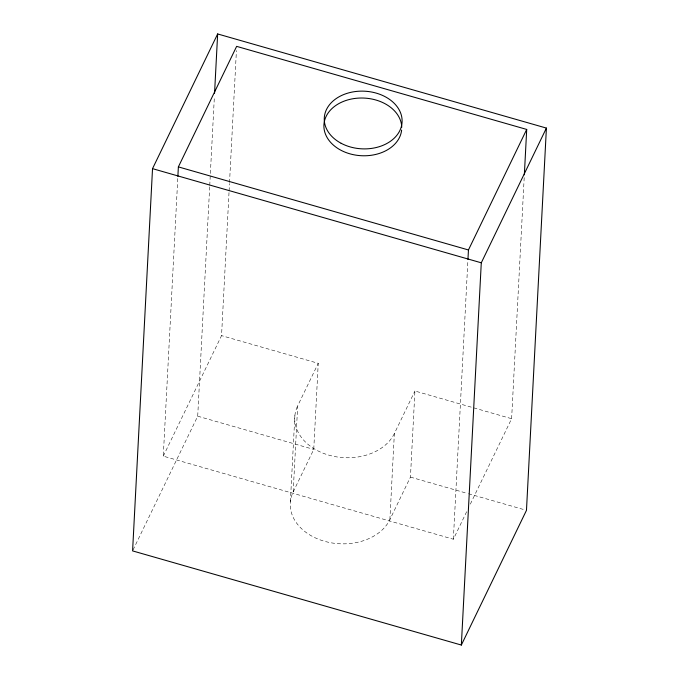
<?xml version="1.0" encoding="UTF-8"?>
<svg xmlns="http://www.w3.org/2000/svg" width="679" height="679" viewBox="0 0 679 679"><rect width="100%" height="100%" fill="white"/><g stroke="black" fill="none" stroke-linecap="round" stroke-linejoin="round"><path stroke-width="0.51" stroke-dasharray="3.4 2.55" d="M466.66 511.703L453.36 539.228L163.283 456.152L177.822 177.448M133.05 549.956L197.708 416.193L209.701 186.419M209.752 185.367L214.394 96.418M163.283 456.152L221.549 335.63L229.035 192.055M229.095 190.994L229.477 183.61M229.527 182.549L236.419 50.586M290.391 501.594L294.881 415.506M470.335 504.115L511.618 418.705L414.928 391.011L410.439 477.099L389.873 519.639A51.324 38.016 3 0 1 324.392 541.248A51.324 38.016 3 0 1 293.184 491.952L297.674 405.864L318.239 363.324L221.549 335.63M293.184 491.952L313.749 449.413L318.239 363.324M389.873 519.639L394.363 433.55L414.928 391.011M453.36 539.228L467.899 260.524M511.618 418.705L524.23 176.947M197.708 416.193L313.749 449.413M410.439 477.099L467.432 493.429M468.451 493.718L525.453 510.039M394.363 433.55A51.324 38.016 3 0 1 328.882 455.159A51.324 38.016 3 0 1 297.674 405.864"/><path stroke-width="1.02" d="M152.529 168.655L132.592 550.898L461.347 645.05L526.471 510.328L546.408 128.085L217.653 33.95L152.529 168.655L481.284 262.807L461.347 645.05M177.873 176.396L178.373 166.89L236.64 46.367L526.709 129.434L524.341 174.834M214.556 93.244L217.653 33.95M467.95 259.463L468.451 249.965L526.709 129.434M481.284 262.807L546.408 128.085M178.373 166.89L468.451 249.965M401.628 130.079A38.949 28.849 3 0 1 341.826 150.713A38.949 28.849 3 0 1 343.82 101.256A38.949 28.849 3 0 1 401.747 127.262M341.121 143.277A38.949 28.849 3 0 0 401.993 123.196A38.949 28.849 3 0 0 346.434 93.558A38.949 28.849 3 0 0 341.121 143.277"/></g></svg>
